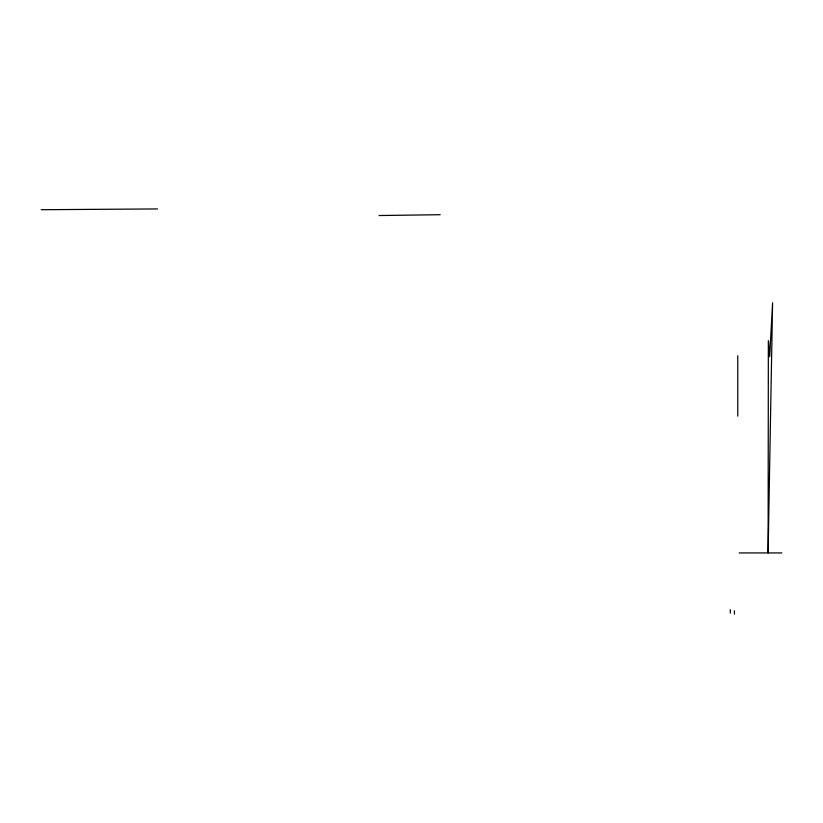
<?xml version="1.0" encoding="UTF-8"?>
<svg xmlns="http://www.w3.org/2000/svg" width="823" height="823" viewBox="0 0 823 823"><rect width="100%" height="100%" fill="white"/><g stroke="black" fill="none" stroke-linecap="round" stroke-linejoin="round"><path stroke-width="1.23" d="M768.116 552.933L768.353 342.162L768.456 340.835L769.67 356.76L772.581 302.771L768.116 552.377M379.053 215.533L440.223 214.71M41.15 209.711L157.522 208.939M739.136 552.933L781.85 552.933M737.758 355.783L737.758 416.15M734.425 610.717L734.425 614.061M730.31 609.658L730.31 613.135"/></g></svg>
